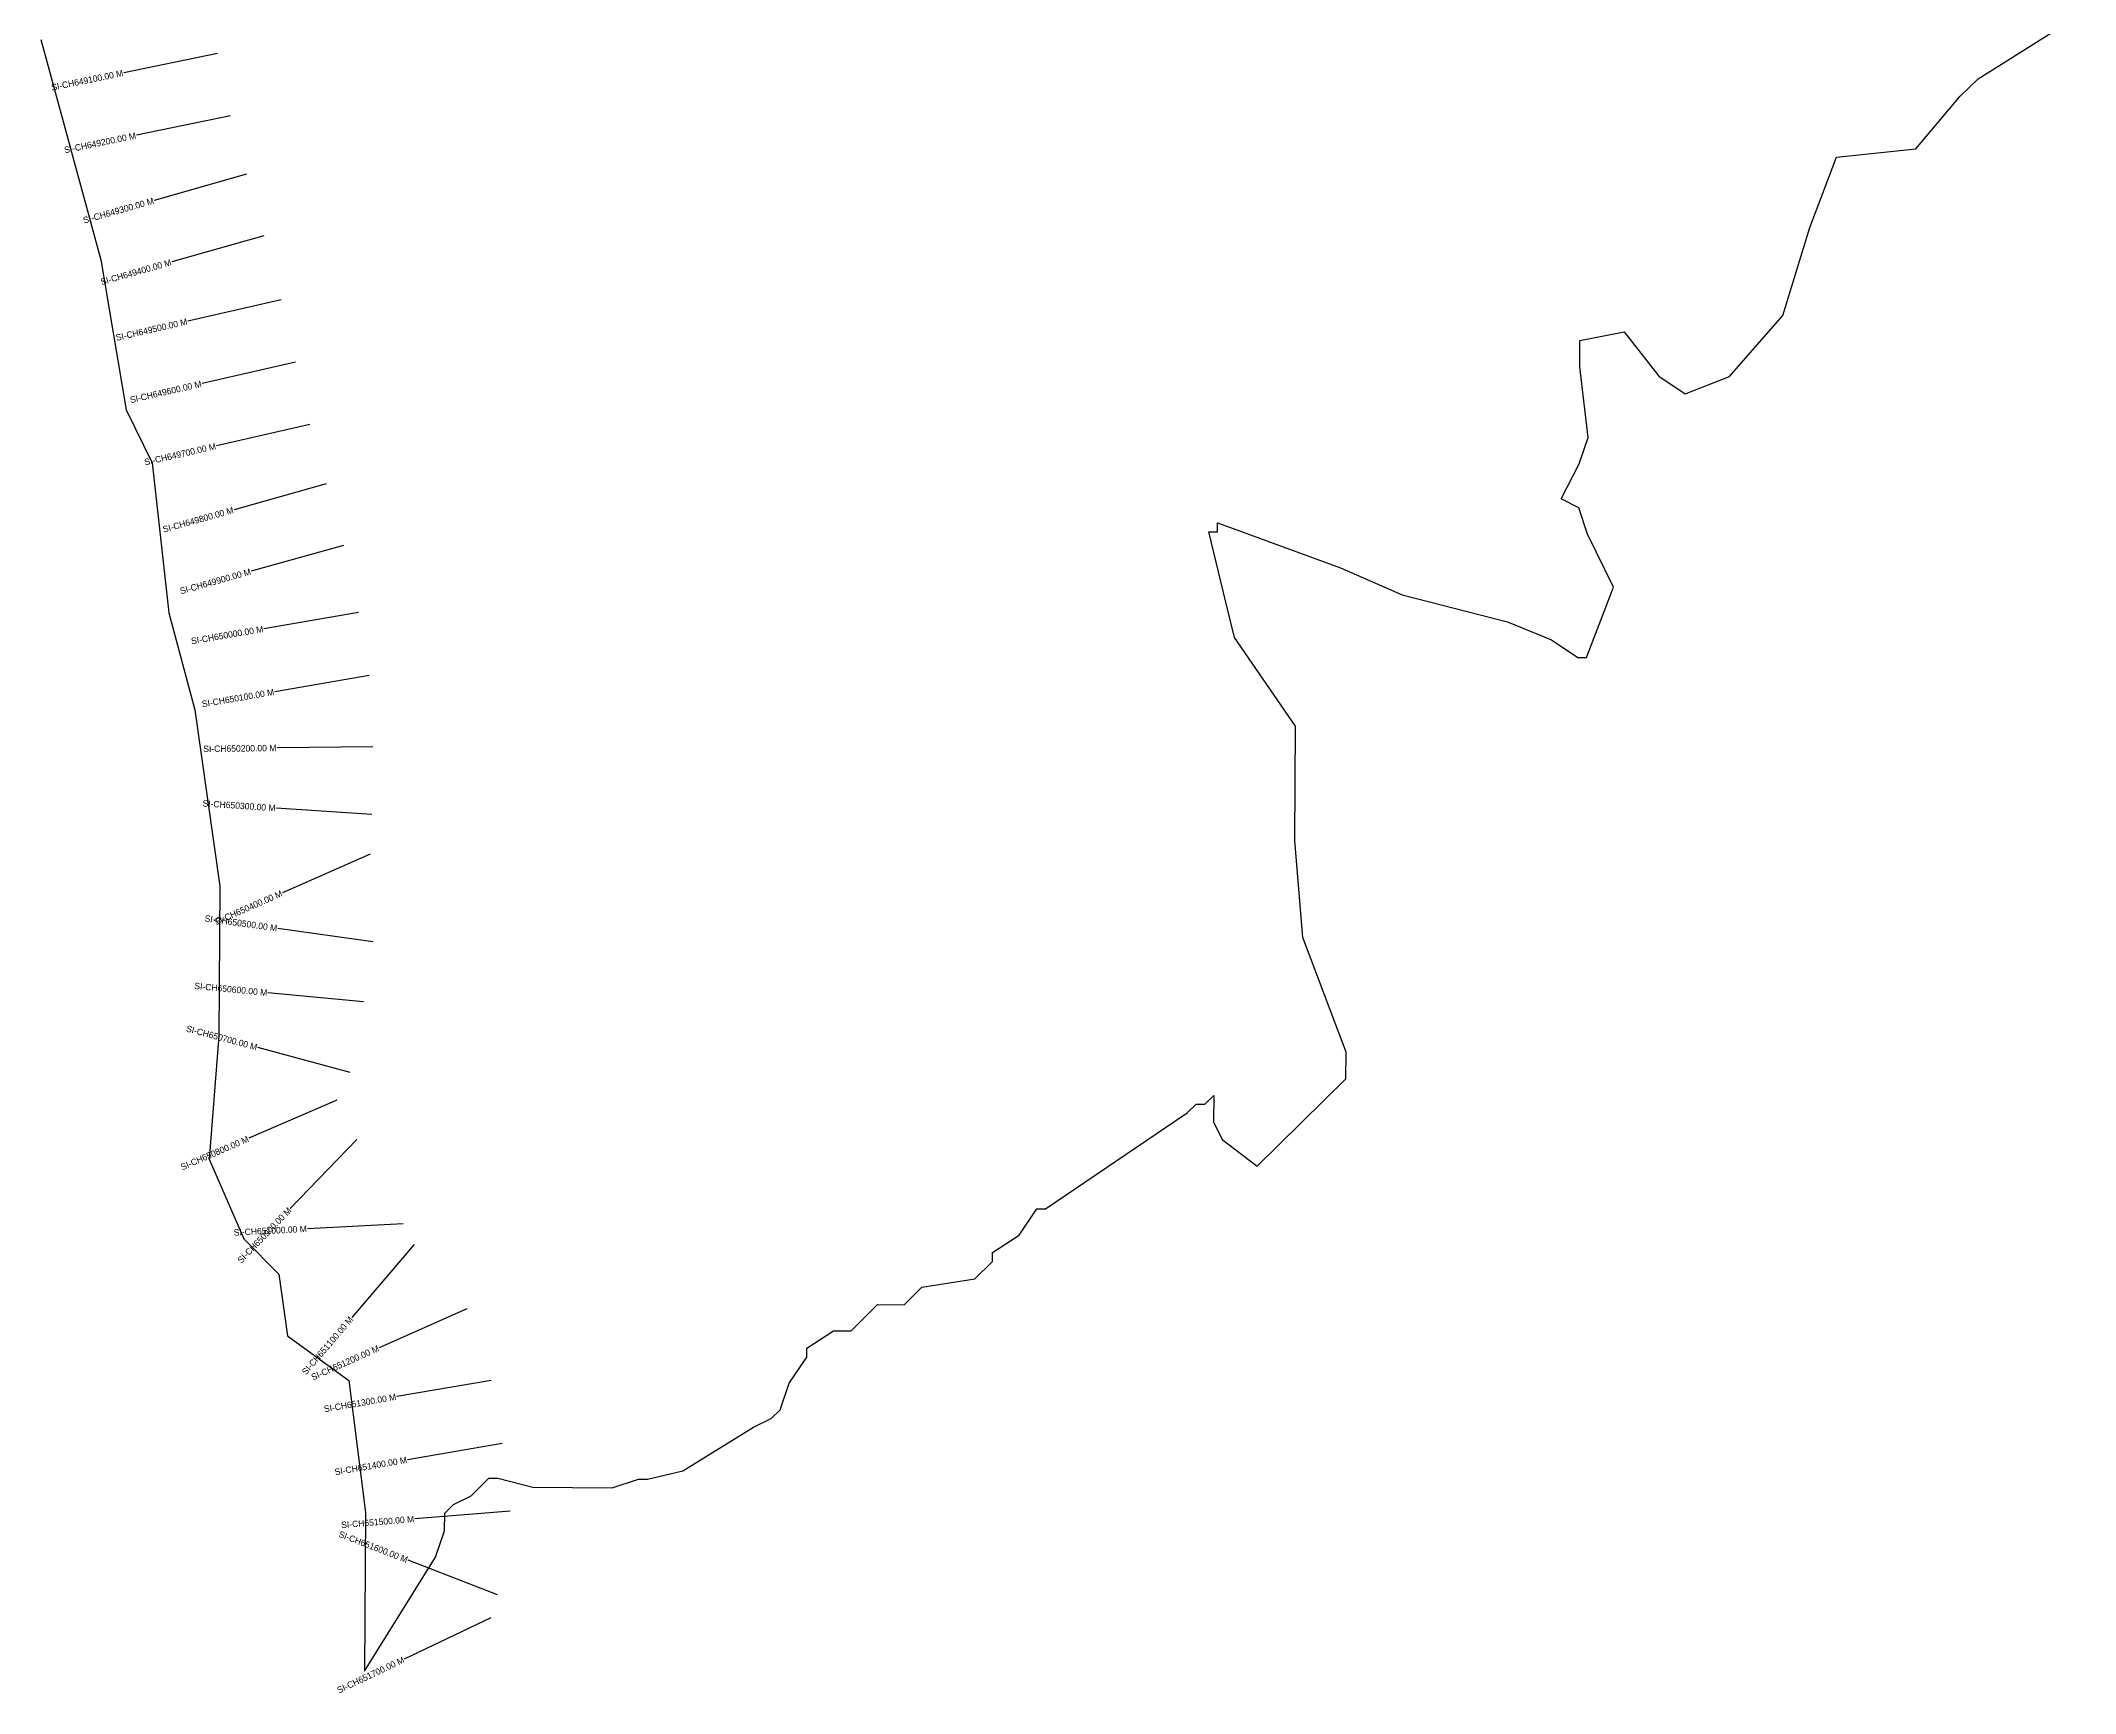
# Model space of a CAD drawing. Header units: metres. Extents: x 330476 to 335573, y 1792854 to 1798006.
# Drawn here: x 331237 to 334420, y 1792854 to 1795439 of the extents above; entities that cross this region are included whole.
import ezdxf
from ezdxf.enums import TextEntityAlignment as Align

# ---------------------------------------------------------------- set-up
doc = ezdxf.new("R2010")
doc.units = ezdxf.units.M
for name, color, linetype in [('CS', 134, 'Continuous'), ('CSMark', 6, 'Continuous'), ('VILLAGE BOUNDRY', 10, 'Continuous')]:
    doc.layers.add(name, color=color, linetype=linetype)

msp = doc.modelspace()

# ---------------------------------------------------------------- linework, layer by layer
at = {"layer": 'CS'}
for p, q in [((331513.5, 1795418.7), (331366.6, 1795388.5)), ((331533.6, 1795320.8), (331386.7, 1795290.6)), ((331558.7, 1795229.8), (331414.4, 1795188.8)), ((331586.1, 1795133.6), (331441.8, 1795092.6)), ((331613, 1795033.3), (331466.8, 1794999.8)), ((331635.4, 1794935.8), (331489.2, 1794902.3)), ((331657.8, 1794838.4), (331511.6, 1794804.8)), ((331683.6, 1794745.5), (331539.2, 1794705)), ((331710.6, 1794649.2), (331566.1, 1794608.7)), ((331733.8, 1794544.1), (331585.9, 1794518.8)), ((331750.6, 1794445.5), (331602.8, 1794420.2)), ((331756.5, 1794334.1), (331606.5, 1794332.3)), ((331754.9, 1794228.3), (331605.2, 1794238.2)), ((331752.2, 1794166.3), (331614.9, 1794105.9)), ((331756.3, 1794029.2), (331607.7, 1794050.1)), ((331741.5, 1793935.1), (331592.2, 1793949.4)), ((331721.1, 1793824.8), (331576.2, 1793863.8)), ((331700.1, 1793781.2), (331562.4, 1793721.8)), ((331731.3, 1793720), (331627.2, 1793612)), ((331803.9, 1793588), (331654.1, 1793580.4)), ((331821, 1793555.6), (331723.3, 1793441.7)), ((331903.3, 1793455.2), (331766.2, 1793394.3)), ((331941.6, 1793343), (331793.8, 1793317.7)), ((331958.5, 1793244.5), (331810.6, 1793219.1)), ((331971.3, 1793138.8), (331821.9, 1793126.4)), ((331951.4, 1793007.8), (331811.5, 1793061.8)), ((331941.1, 1792971.6), (331805.6, 1792907.3))]:
    msp.add_line(p, q, dxfattribs=at)
at = {"layer": 'VILLAGE BOUNDRY', "flags": 128}
msp.add_lwpolyline([(331236.8, 1795440.7), (331330.9, 1795095.6), (331370.7, 1794861.1), (331411.4, 1794778.2), (331437.4, 1794543.8), (331477.7, 1794392), (331517.2, 1794116.1), (331515.6, 1793881.9), (331500.5, 1793689.1), (331554.8, 1793564.7), (331609.5, 1793509.3), (331622.7, 1793412.7), (331718.6, 1793343.2), (331744.8, 1793136.4), (331743.1, 1792888.4), (331854.6, 1793066.7), (331868.6, 1793108), (331868.8, 1793135.5), (331882.7, 1793149.2), (331910.3, 1793162.8), (331938, 1793190.2), (331951.8, 1793190.1), (332006.8, 1793175.9), (332130.8, 1793175.1), (332172.2, 1793188.6), (332186.1, 1793188.5), (332241.2, 1793201.9), (332351.9, 1793270.1), (332379.6, 1793283.6), (332393.4, 1793297.3), (332407.5, 1793338.6), (332435.3, 1793379.7), (332435.4, 1793393.5), (332477, 1793420.8), (332504.5, 1793420.6), (332546.1, 1793461.6), (332587.4, 1793461.4), (332615.2, 1793488.7), (332697.9, 1793501.9), (332725.7, 1793529.3), (332725.8, 1793543.1), (332767.3, 1793570.4), (332795.1, 1793611.5), (332808.9, 1793611.4), (333030.4, 1793761.5), (333044.2, 1793775.2), (333058, 1793775.1), (333071.9, 1793788.8), (333071.8, 1793775), (333071.7, 1793761.2), (333071.6, 1793747.4), (333085.2, 1793719.8), (333140, 1793678.1), (333278.7, 1793814.9), (333279, 1793856.3), (333211.3, 1794035.8), (333198.6, 1794187.4), (333199.8, 1794366.6), (333104.3, 1794505), (333090.9, 1794560.2), (333064, 1794670.6), (333077.8, 1794670.5), (333077.9, 1794684.3), (333090.6, 1794679.6), (333270.3, 1794614.1), (333366.5, 1794572.1), (333531.5, 1794529.7), (333600.2, 1794501.7), (333641.4, 1794473.8), (333655.2, 1794473.7), (333697.2, 1794583.7), (333656.5, 1794666.6), (333643, 1794708), (333615.4, 1794722), (333643.4, 1794776.9), (333657.5, 1794818.1), (333644.4, 1794928.5), (333644.7, 1794969.8), (333713.7, 1794983.1), (333768.4, 1794913.9), (333809.5, 1794886), (333878.5, 1794913.1), (333961.9, 1795009), (334004.2, 1795146.5), (334046.2, 1795256.4), (334170.3, 1795269.4), (334239.7, 1795351.6), (334267.5, 1795378.9), (334419.7, 1795474.4)], dxfattribs=at)

# ---------------------------------------------------------------- texts
at = {"layer": 'CSMark'}
for s, rotation, p in [('SI-CH649100.00 M', 11.6212, (331365.6, 1795388.3)), ('SI-CH649200.00 M', 11.6212, (331385.7, 1795290.4)), ('SI-CH649300.00 M', 15.8523, (331413.5, 1795188.5)), ('SI-CH649400.00 M', 15.8523, (331440.8, 1795092.3)), ('SI-CH649500.00 M', 12.9233, (331465.9, 1794999.5)), ('SI-CH649600.00 M', 12.9233, (331488.2, 1794902.1)), ('SI-CH649700.00 M', 12.9233, (331510.6, 1794804.6)), ('SI-CH649800.00 M', 15.6571, (331538.2, 1794704.7)), ('SI-CH649900.00 M', 15.6571, (331565.2, 1794608.4)), ('SI-CH650000.00 M', 9.6886, (331584.9, 1794518.6)), ('SI-CH650100.00 M', 9.6886, (331601.8, 1794420.1)), ('SI-CH650200.00 M', 0.6867, (331605.5, 1794332.3)), ('SI-CH650300.00 M', 356.2096, (331604.2, 1794238.3)), ('SI-CH650400.00 M', 23.7354, (331613.9, 1794105.5)), ('SI-CH650500.00 M', 351.9909, (331606.7, 1794050.3)), ('SI-CH650600.00 M', 354.5234, (331591.2, 1793949.5)), ('SI-CH650700.00 M', 344.9383, (331575.3, 1793864.1)), ('SI-CH650800.00 M', 23.3293, (331561.5, 1793721.4)), ('SI-CH651000.00 M', 2.9378, (331653.1, 1793580.3)), ('SI-CH650900.00 M', 46.0749, (331626.5, 1793611.3)), ('SI-CH651100.00 M', 49.3795, (331722.7, 1793441)), ('SI-CH651200.00 M', 23.9394, (331765.3, 1793393.9)), ('SI-CH651300.00 M', 9.7122, (331792.8, 1793317.5)), ('SI-CH651400.00 M', 9.7122, (331809.6, 1793219)), ('SI-CH651600.00 M', 338.8908, (331810.5, 1793062.2)), ('SI-CH651500.00 M', 4.7225, (331820.9, 1793126.4)), ('SI-CH651700.00 M', 25.3569, (331804.7, 1792906.9))]:
    msp.add_text(s, height=10, rotation=rotation, dxfattribs=at).set_placement(p, align=Align.MIDDLE_RIGHT)

doc.saveas('drawing.dxf')
